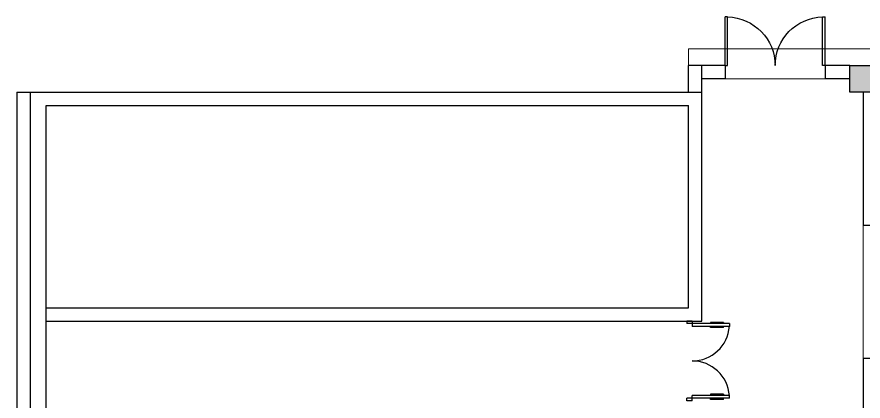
# Model space of a CAD drawing. Header units: millimetres. Extents: x 561810 to 956823, y -438984 to -391712.
# Drawn here: x 865364 to 878064, y -397480 to -391712 of the extents above; entities that cross this region are included whole.
import ezdxf

# ---------------------------------------------------------------- set-up
doc = ezdxf.new("R2010")
doc.units = ezdxf.units.MM
doc.header["$LTSCALE"] = 10
doc.header["$MEASUREMENT"] = 0
doc.layers.get('0').update_dxf_attribs({"linetype": 'CONTINUOUS'})
for name, color, linetype in [('PUB_HATCH', 144, 'CONTINUOUS'), ('WALL', 7, 'CONTINUOUS'), ('WINDOW', 4, 'CONTINUOUS')]:
    doc.layers.add(name, color=color, linetype=linetype)
doc.layers.add('细线', color=250, linetype='CONTINUOUS', lineweight=5)

# ---------------------------------------------------------------- blocks, each defined once
blk = doc.blocks.new('$DORLIB2D$00000011')
for p, q in [((-0.467, 0.471), (-0.467, -0.062)), ((-0.467, 0.471), (-0.433, 0.471)), ((-0.433, 0.471), (-0.433, 0.004)), ((0.433, 0.471), (0.433, 0.004)), ((0.467, 0.471), (0.433, 0.471)), ((0.467, 0.471), (0.467, -0.062)), ((-0.483, 0.396), (-0.483, 0.235)), ((-0.483, 0.396), (-0.467, 0.396)), ((-0.417, 0.396), (-0.433, 0.396)), ((-0.417, 0.396), (-0.417, 0.235)), ((0.417, 0.396), (0.417, 0.235)), ((0.417, 0.396), (0.433, 0.396)), ((0.483, 0.396), (0.467, 0.396)), ((0.483, 0.396), (0.483, 0.235)), ((-0.483, 0.235), (-0.467, 0.235)), ((-0.417, 0.235), (-0.433, 0.235)), ((0.417, 0.235), (0.433, 0.235)), ((0.483, 0.235), (0.467, 0.235)), ((-0.5, 0.004), (-0.433, 0.004)), ((-0.5, 0.004), (-0.5, -0.062)), ((0.5, 0.004), (0.433, 0.004)), ((0.5, 0.004), (0.5, -0.062)), ((-0.5, -0.062), (-0.467, -0.062)), ((0.5, -0.062), (0.467, -0.062))]:
    blk.add_line(p, q)
for centre, start, end in [((-0.467, 0.004), 0, 85.904), ((0.467, 0.004), 94.096, 180)]:
    blk.add_arc(centre, 0.467, start, end)
blk = doc.blocks.new('$DORLIB2D$00000002')
for p, q in [((-0.5, 0), (-0.5, 0.4875)), ((-0.475, 0.4875), (-0.5, 0.4875)), ((-0.475, 0), (-0.475, 0.4875)), ((0.475, 0), (0.475, 0.4875)), ((0.475, 0.4875), (0.5, 0.4875)), ((0.5, 0), (0.5, 0.4875)), ((-0.5, 0), (-0.475, 0)), ((0.5, 0), (0.475, 0))]:
    blk.add_line(p, q)
for centre, start, end in [((-0.4875, 0), 0, 88.53072), ((0.4875, 0), 91.46928, 180)]:
    blk.add_arc(centre, 0.4875, start, end)

msp = doc.modelspace()

# ---------------------------------------------------------------- hatches: boundary and pattern name
at = {"layer": 'PUB_HATCH'}
h = msp.add_hatch(color=256, dxfattribs=at)
h.paths.add_polyline_path([(877864.3, -392842.8), (877864.3, -392442.8), (878264.3, -392442.8), (878264.3, -392842.8)])
h.paths.add_polyline_path([(889854.3, -392842.8), (889854.3, -392442.8), (890254.3, -392442.8), (890254.3, -392842.8)])
h.paths.add_polyline_path([(889854.3, -402742.8), (889854.3, -402342.8), (890254.3, -402342.8), (890254.3, -402742.8)])
h.paths.add_polyline_path([(877864.3, -402742.8), (877864.3, -402342.8), (878264.3, -402342.8), (878264.3, -402742.8)])

# ---------------------------------------------------------------- linework, layer by layer
at = {"layer": 'WALL'}
for p, q in [((875644.3, -392442.8), (875444.3, -392442.8)), ((875444.3, -392842.8), (875444.3, -392442.8)), ((875644.3, -392842.8), (875644.3, -392442.8)), ((875994.3, -392442.8), (875644.3, -392442.8)), ((875994.3, -392442.8), (875994.3, -392642.8)), ((877864.3, -392442.8), (877494.3, -392442.8)), ((877494.3, -392442.8), (877494.3, -392642.8)), ((875994.3, -392642.8), (875644.3, -392642.8)), ((877864.3, -392642.8), (877494.3, -392642.8)), ((865364.3, -392842.8), (875644.3, -392842.8)), ((875644.3, -396277.8), (875644.3, -392842.8)), ((878064.3, -392842.8), (878064.3, -394842.8)), ((865804.3, -393042.8), (875444.3, -393042.8)), ((865804.3, -402242.8), (865804.3, -393042.8)), ((875444.3, -396077.8), (875444.3, -393042.8)), ((878264.3, -394842.8), (878064.3, -394842.8)), ((865804.3, -396077.8), (875444.3, -396077.8)), ((865804.3, -396277.8), (875644.3, -396277.8)), ((878064.3, -396842.8), (878064.3, -402342.8)), ((878264.3, -396842.8), (878064.3, -396842.8))]:
    msp.add_line(p, q, dxfattribs=at)
msp.add_lwpolyline([(877864.3, -392842.8), (877864.3, -392442.8), (878264.3, -392442.8), (878264.3, -392842.8), (877864.3, -392842.8)], dxfattribs=at)
at = {"layer": 'WINDOW'}
for p, q in [((865364.3, -392842.8), (865364.3, -415002.8)), ((865564.3, -392842.8), (865564.3, -414802.8))]:
    msp.add_line(p, q, dxfattribs=at)
at = {"layer": '细线', "color": 250, "lineweight": 5}
for p, q in [((875444.3, -392192.8), (892684.3, -392192.8)), ((875444.3, -392442.8), (875444.3, -392192.8)), ((875994.3, -392642.8), (877494.3, -392642.8)), ((878064.3, -394842.8), (878064.3, -396842.8))]:
    msp.add_line(p, q, dxfattribs=at)

# ---------------------------------------------------------------- block references
at = {"layer": 'WINDOW', "xscale": -1500, "yscale": 1500, "zscale": -1500, "rotation": 359.9999999999978}
msp.add_blockref('$DORLIB2D$00000002', (876744.3, -392442.8), dxfattribs=at)
at = {"layer": 'WINDOW', "linetype": 'Continuous', "xscale": 1200, "yscale": 1200, "zscale": 1200, "rotation": 270.0000000031961}
msp.add_blockref('$DORLIB2D$00000011', (875494.3, -396877.8), dxfattribs=at)

doc.saveas('drawing.dxf')
